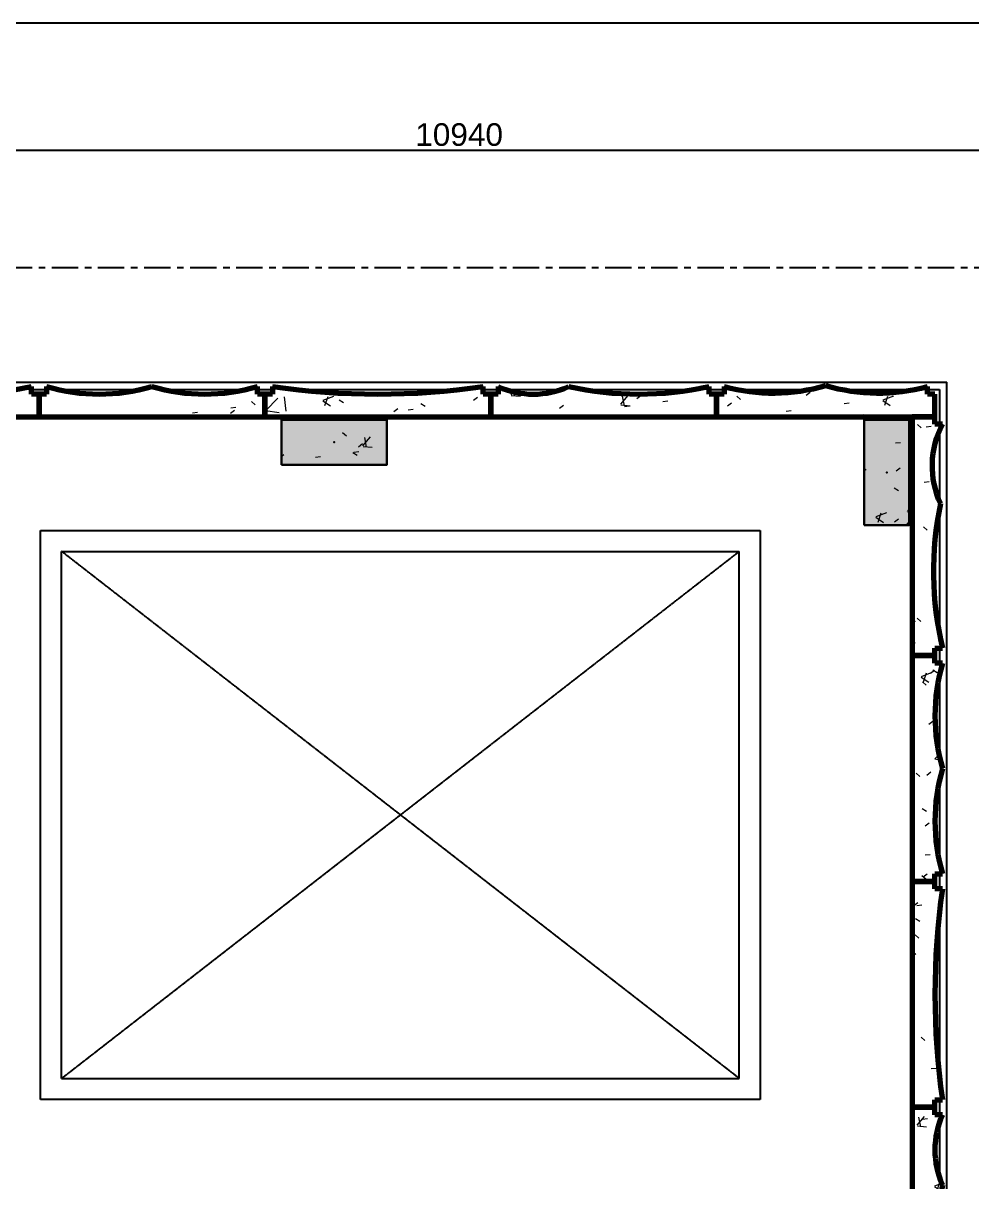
# Model space of a CAD drawing. Header units: millimetres. Extents: x -1379 to 1385823, y -4884429 to 548763.
# Drawn here: x 413164 to 419465, y -2370273 to -2362577 of the extents above; entities that cross this region are included whole.
import ezdxf
from ezdxf.enums import TextEntityAlignment as Align

# ---------------------------------------------------------------- set-up
doc = ezdxf.new("R2010")
doc.units = ezdxf.units.MM
for name, pattern in [('CENTER', [50.8, 31.75, -6.35, 6.35, -6.35]), ('HIDDEN', [0.375, 0.25, -0.125]), ('TA_GL_000.70000', [1.925, 0.7, -0.175, 0.175, -0.175, 0.7])]:
    doc.linetypes.add(name, pattern=pattern)
for name, color, linetype in [('000 - 0_SYM_DWG_GRIDLINE_MAIN_COLOR_251', 7, 'Continuous'), ('000 - 0_SYM_DWG_HIDDENlINE_MAIN_COLOR_251', 7, 'HIDDEN'), ('000 - 0_SYM_DWG_SLOPE-SYM_TEXT_COLOR_3', 7, 'Continuous'), ('000 - CONCRETE_COL_HATCH_', 7, 'Continuous'), ('000 - CONCRETE_PRECAST_CUT_COLOR_4', 7, 'Continuous'), ('000 - D I M', 7, 'Continuous'), ('000 - EXISTING_BUILDING_MAIN_COLOR_251', 7, 'Continuous'), ('000 - EXISTING_COLUMN_CUT_COLOR_5', 7, 'Continuous'), ('000 - EXISTING_PRECAST_MAIN_COLOR_1', 7, 'Continuous'), ('000 - GRID', 7, 'CENTER')]:
    doc.layers.add(name, color=color, linetype=linetype)
doc.styles.add('ARIAL', font='arial.ttf')
doc.styles.add('FAMELINE_FOR_CKST', font='arial.ttf')
doc.styles.add('TA', font='', dxfattribs={"height": 4.5})
doc.styles.get('TA').set_extended_font_data('Cordia New')
doc.dimstyles.new('FAMELINE-CKST_C-C', dxfattribs={"dimtxt": 0.3, "dimasz": 0.15, "dimexe": 0.1, "dimexo": 0.1, "dimgap": 0.05, "dimtad": 1, "dimzin": 0, "dimdsep": 46, "dimtxsty": 'FAMELINE_FOR_CKST', "dimblk": 'ORIGIN', "dimblk1": 'ORIGIN', "dimblk2": 'ORIGIN', "dimsah": 1, "dimcen": 0.1, "dimdle": 0.1, "dimclrd": 7, "dimclre": 7, "dimclrt": 7, "dimadec": 0, "dimazin": 0, "dimtfac": 1, "dimtix": 1, "dimtmove": 2, "dimatfit": 3, "dimfxl": 1, "dimtolj": 1, "dimtzin": 0, "dimlwd": -1, "dimlwe": -1, "dimarcsym": 0})

# ---------------------------------------------------------------- blocks, each defined once
blk = doc.blocks.new('A$Cc55aeaab')
at = {"color": 7}
blk.add_lwpolyline([(0, -400), (775, -400), (775, 0), (0, 0)], close=True, dxfattribs=at)
blk = doc.blocks.new('DPA_Rectangular - 300 x 700mm-V4-IV01 - EGRESS LEVEL PLAN')
at = {"layer": '000 - EXISTING_BUILDING_MAIN_COLOR_251', "lineweight": 9}
h = blk.add_hatch(dxfattribs=at)
h.set_pattern_fill('FP_12', style=0, pattern_type=2)
h.set_pattern_definition([(140, (-2307587, -228609), (63.75582, 728.7365), [76.2, -838.2]), (85, (-2307587, -228609), (-764.2276, -140.97162), [60.96, -670.56]), (190.451, (-2307581.7, -228548.26), (-700.46675, 587.77), [64.76, -712.36]), (136.184, (-2307790.2, -228609), (168.17096, 1084.31624), [114.3, -1257.3]), (186.636, (-2307776.2, -228518.6), (-989.70985, 949.6099), [97.14, -1068.54]), (81.184, (-2307790.2, -228609), (-989.70115, 949.62055), [91.44, -1005.84]), (111, (-2307739.4, -228507.4), (409.06057, 606.45787), [76.2, -838.2]), (56, (-2307739.4, -228507.4), (-736.75292, 247.20834), [60.96, -670.56]), (161.451, (-2307705.3, -228456.85), (-327.68547, 853.66825), [64.76, -712.36]), (127.5, (-2307587, -228609), (-338.22012, 12.354693), [33.528, -628.904, 33.528, -1320.292]), (127.5, (-2307587, -228609), (-338.22012, 12.354693), [-695.96, -647.192, 33.528, -639.572]), (97.5, (-2307587, -228609), (-400.722127, 267.278874), [33.528, -354.584, 33.528, -870.204]), (97.5, (-2307587, -228609), (-400.722127, 267.278874), [-421.64, -613.664, 33.528, -223.012]), (57.5, (-2307587, -228835.56), (22.915345, 542.36333), [33.528, -220.472, 33.528, -1810.512]), (57.5, (-2307587, -228835.56), (22.915345, 542.36333), [-287.528, -758.952, 33.528, -1018.032]), (47.5, (-2307587, -228937.16), (-101.70711, 592.51696), [33.528, -296.672, 33.528, -1239.52]), (47.5, (-2307587, -228937.16), (-101.70711, 592.51696), [-363.728, -492.76, 33.528, -713.232])])
h.paths.add_polyline_path([(150, -350), (150, 350), (-150, 350), (-150, -350), (27.2, -350)])
at = {"layer": '000 - EXISTING_BUILDING_MAIN_COLOR_251', "color": 7}
for p, q in [((-150, 350), (150, 350)), ((-150, -350), (-150, 350)), ((150, 350), (150, -350)), ((150, -350), (-150, -350))]:
    blk.add_line(p, q, dxfattribs=at)
blk = doc.blocks.new('DPA_Rectangular - 300 x 700mm-V10-IV01 - EGRESS LEVEL PLAN')
at = {"layer": '000 - EXISTING_BUILDING_MAIN_COLOR_251', "lineweight": 9}
h = blk.add_hatch(dxfattribs=at)
h.set_pattern_fill('FP_18', style=0, pattern_type=2)
h.set_pattern_definition([(50, (-232279, 2307787), (728.7365, -63.75582), [76.2, -838.2]), (355, (-232279, 2307787), (-140.97162, 764.2276), [60.96, -670.56]), (100.451, (-232218.26, 2307781.7), (587.77, 700.46675), [64.76, -712.36]), (46.184, (-232279, 2307990.2), (1084.31624, -168.17096), [114.3, -1257.3]), (96.636, (-232188.6, 2307976.2), (949.6099, 989.70985), [97.14, -1068.54]), (351.184, (-232279, 2307990.2), (949.62055, 989.70115), [91.44, -1005.84]), (21, (-232177.4, 2307939.4), (606.45787, -409.06057), [76.2, -838.2]), (326, (-232177.4, 2307939.4), (247.20834, 736.75292), [60.96, -670.56]), (71.451, (-232126.85, 2307905.3), (853.66825, 327.68547), [64.76, -712.36]), (37.5, (-232279, 2307787), (12.354693, 338.22012), [33.528, -628.904, 33.528, -1320.292]), (37.5, (-232279, 2307787), (12.354693, 338.22012), [-695.96, -647.192, 33.528, -639.572]), (7.5, (-232279, 2307787), (267.278874, 400.722127), [33.528, -354.584, 33.528, -870.204]), (7.5, (-232279, 2307787), (267.278874, 400.722127), [-421.64, -613.664, 33.528, -223.012]), (327.5, (-232505.56, 2307787), (542.36333, -22.915345), [33.528, -220.472, 33.528, -1810.512]), (327.5, (-232505.56, 2307787), (542.36333, -22.915345), [-287.528, -758.952, 33.528, -1018.032]), (317.5, (-232607.16, 2307787), (592.51696, 101.70711), [33.528, -296.672, 33.528, -1239.52]), (317.5, (-232607.16, 2307787), (592.51696, 101.70711), [-363.728, -492.76, 33.528, -713.232])])
h.paths.add_polyline_path([(-150, -350), (150, -350), (150, 350), (-150, 350), (-150, 45.3)])
at = {"layer": '000 - EXISTING_BUILDING_MAIN_COLOR_251', "color": 7}
for p, q in [((-150, 350), (150, 350)), ((-150, -350), (-150, 350)), ((150, 350), (150, -350)), ((150, -350), (-150, -350))]:
    blk.add_line(p, q, dxfattribs=at)
blk = doc.blocks.new('DPA_Curved type B 1 - Curved Type B-5844674-IV01 - EGRESS LEVEL PLAN')
at = {"layer": '000 - EXISTING_PRECAST_MAIN_COLOR_1', "lineweight": 9}
h = blk.add_hatch(dxfattribs=at)
h.set_pattern_fill('FP_21', style=0, pattern_type=2)
h.set_pattern_definition([(140, (-2309754, -232449), (63.75582, 728.7365), [76.2, -838.2]), (85, (-2309754, -232449), (-764.2276, -140.97162), [60.96, -670.56]), (190.451, (-2309748.7, -232388.26), (-700.46675, 587.77), [64.76, -712.36]), (136.184, (-2309957.2, -232449), (168.17096, 1084.31624), [114.3, -1257.3]), (186.636, (-2309943.2, -232358.6), (-989.70985, 949.6099), [97.14, -1068.54]), (81.184, (-2309957.2, -232449), (-989.70115, 949.62055), [91.44, -1005.84]), (111, (-2309906.4, -232347.4), (409.06057, 606.45787), [76.2, -838.2]), (56, (-2309906.4, -232347.4), (-736.75292, 247.20834), [60.96, -670.56]), (161.451, (-2309872.3, -232296.85), (-327.68547, 853.66825), [64.76, -712.36]), (127.5, (-2309754, -232449), (-338.22012, 12.354693), [33.528, -628.904, 33.528, -1320.292]), (127.5, (-2309754, -232449), (-338.22012, 12.354693), [-695.96, -647.192, 33.528, -639.572]), (97.5, (-2309754, -232449), (-400.722127, 267.278874), [33.528, -354.584, 33.528, -870.204]), (97.5, (-2309754, -232449), (-400.722127, 267.278874), [-421.64, -613.664, 33.528, -223.012]), (57.5, (-2309754, -232675.56), (22.915345, 542.36333), [33.528, -220.472, 33.528, -1810.512]), (57.5, (-2309754, -232675.56), (22.915345, 542.36333), [-287.528, -758.952, 33.528, -1018.032]), (47.5, (-2309754, -232777.16), (-101.70711, 592.51696), [33.528, -296.672, 33.528, -1239.52]), (47.5, (-2309754, -232777.16), (-101.70711, 592.51696), [-363.728, -492.76, 33.528, -713.232])])
h.paths.add_polyline_path([(750, 145.2), (750, 150), (700, 150), (700, 200), (584.8, 172.3), (468.1, 155.6), (349.2, 150), (231.9, 155.6), (114.9, 172.3), (0, 200), (-114.9, 172.3), (-231.9, 155.6), (-350, 150), (-468.1, 155.6), (-585.1, 172.3), (-700, 200), (-700, 150), (-750, 150), (-750, 0), (750, 0)])
at = {"layer": '000 - EXISTING_PRECAST_MAIN_COLOR_1', "color": 7, "lineweight": 70}
for p, q in [((-700, 200), (-700, 150)), ((700, 150), (700, 200)), ((-700, 150), (-750, 150)), ((-750, 150), (-750, 0)), ((750, 150), (700, 150)), ((750, 0), (750, 150)), ((-750, 0), (750, 0))]:
    blk.add_line(p, q, dxfattribs=at)
for centre in [(-350, 1400), (350, 1400)]:
    blk.add_arc(centre, 1250, 253.74023, 286.25977, dxfattribs=at)
blk = doc.blocks.new('DPA_Curved type A 1 - Curved Type A-5844675-IV01 - EGRESS LEVEL PLAN')
at = {"layer": '000 - EXISTING_PRECAST_MAIN_COLOR_1', "lineweight": 9}
h = blk.add_hatch(dxfattribs=at)
h.set_pattern_fill('FP_22', style=0, pattern_type=2)
h.set_pattern_definition([(140, (-2311254, -232449), (63.75582, 728.7365), [76.2, -838.2]), (85, (-2311254, -232449), (-764.2276, -140.97162), [60.96, -670.56]), (190.451, (-2311248.7, -232388.26), (-700.46675, 587.77), [64.76, -712.36]), (136.184, (-2311457.2, -232449), (168.17096, 1084.31624), [114.3, -1257.3]), (186.636, (-2311443.2, -232358.6), (-989.70985, 949.6099), [97.14, -1068.54]), (81.184, (-2311457.2, -232449), (-989.70115, 949.62055), [91.44, -1005.84]), (111, (-2311406.4, -232347.4), (409.06057, 606.45787), [76.2, -838.2]), (56, (-2311406.4, -232347.4), (-736.75292, 247.20834), [60.96, -670.56]), (161.451, (-2311372.3, -232296.85), (-327.68547, 853.66825), [64.76, -712.36]), (127.5, (-2311254, -232449), (-338.22012, 12.354693), [33.528, -628.904, 33.528, -1320.292]), (127.5, (-2311254, -232449), (-338.22012, 12.354693), [-695.96, -647.192, 33.528, -639.572]), (97.5, (-2311254, -232449), (-400.722127, 267.278874), [33.528, -354.584, 33.528, -870.204]), (97.5, (-2311254, -232449), (-400.722127, 267.278874), [-421.64, -613.664, 33.528, -223.012]), (57.5, (-2311254, -232675.56), (22.915345, 542.36333), [33.528, -220.472, 33.528, -1810.512]), (57.5, (-2311254, -232675.56), (22.915345, 542.36333), [-287.528, -758.952, 33.528, -1018.032]), (47.5, (-2311254, -232777.16), (-101.70711, 592.51696), [33.528, -296.672, 33.528, -1239.52]), (47.5, (-2311254, -232777.16), (-101.70711, 592.51696), [-363.728, -492.76, 33.528, -713.232])])
h.paths.add_polyline_path([(750, 0), (750, 150), (700, 150), (700, 200), (467.5, 172.3), (233.7, 155.6), (0, 150), (-234, 155.6), (-467.9, 172.3), (-700, 200), (-700, 150), (-750, 150), (-750, 0), (698, 0)])
at = {"layer": '000 - EXISTING_PRECAST_MAIN_COLOR_1', "color": 7, "lineweight": 70}
for p, q in [((-700, 200), (-700, 150)), ((700, 150), (700, 200)), ((-700, 150), (-750, 150)), ((-750, 150), (-750, 0)), ((750, 150), (700, 150)), ((750, 0), (750, 150)), ((-750, 0), (750, 0))]:
    blk.add_line(p, q, dxfattribs=at)
blk.add_arc((0, 5078.8), 4928.8, 261.83504, 278.16496, dxfattribs=at)
blk = doc.blocks.new('DPA_Curved type C_Left 1 - Curved Type C_Left-5844676-IV01 - EGRESS LEVEL PLAN')
at = {"layer": '000 - EXISTING_PRECAST_MAIN_COLOR_1', "lineweight": 9}
h = blk.add_hatch(dxfattribs=at)
h.set_pattern_fill('FP_23', style=0, pattern_type=2)
h.set_pattern_definition([(140, (-2312754, -232449), (63.75582, 728.7365), [76.2, -838.2]), (85, (-2312754, -232449), (-764.2276, -140.97162), [60.96, -670.56]), (190.451, (-2312748.7, -232388.26), (-700.46675, 587.77), [64.76, -712.36]), (136.184, (-2312957.2, -232449), (168.17096, 1084.31624), [114.3, -1257.3]), (186.636, (-2312943.2, -232358.6), (-989.70985, 949.6099), [97.14, -1068.54]), (81.184, (-2312957.2, -232449), (-989.70115, 949.62055), [91.44, -1005.84]), (111, (-2312906.4, -232347.4), (409.06057, 606.45787), [76.2, -838.2]), (56, (-2312906.4, -232347.4), (-736.75292, 247.20834), [60.96, -670.56]), (161.451, (-2312872.3, -232296.85), (-327.68547, 853.66825), [64.76, -712.36]), (127.5, (-2312754, -232449), (-338.22012, 12.354693), [33.528, -628.904, 33.528, -1320.292]), (127.5, (-2312754, -232449), (-338.22012, 12.354693), [-695.96, -647.192, 33.528, -639.572]), (97.5, (-2312754, -232449), (-400.722127, 267.278874), [33.528, -354.584, 33.528, -870.204]), (97.5, (-2312754, -232449), (-400.722127, 267.278874), [-421.64, -613.664, 33.528, -223.012]), (57.5, (-2312754, -232675.56), (22.915345, 542.36333), [33.528, -220.472, 33.528, -1810.512]), (57.5, (-2312754, -232675.56), (22.915345, 542.36333), [-287.528, -758.952, 33.528, -1018.032]), (47.5, (-2312754, -232777.16), (-101.70711, 592.51696), [33.528, -296.672, 33.528, -1239.52]), (47.5, (-2312754, -232777.16), (-101.70711, 592.51696), [-363.728, -492.76, 33.528, -713.232])])
h.paths.add_polyline_path([(750, 131.1), (750, 150), (700, 150), (700, 200), (545.8, 172.2), (378, 155), (233.3, 149.8), (76.7, 155.4), (-79.2, 172.2), (-233.3, 200), (-309.1, 172.2), (-387.3, 155.4), (-466.7, 149.8), (-547.1, 155.6), (-624.9, 172.3), (-700, 200), (-700, 150), (-750, 150), (-750, 0), (750, 0)])
at = {"layer": '000 - EXISTING_PRECAST_MAIN_COLOR_1', "color": 7, "lineweight": 70}
for p, q in [((-700, 200), (-700, 150)), ((700, 150), (700, 200)), ((-700, 150), (-750, 150)), ((-750, 150), (-750, 0)), ((750, 150), (700, 150)), ((750, 0), (750, 150)), ((-750, 0), (750, 0))]:
    blk.add_line(p, q, dxfattribs=at)
for centre, radius, start, end in [((-466.7, 717.5), 567.7, 245.72937, 294.27063), ((233.3, 2346.1), 2196.2, 257.73193, 282.26807)]:
    blk.add_arc(centre, radius, start, end, dxfattribs=at)
blk = doc.blocks.new('DPA_Curved type C_Left 1 - Curved Type C_Left-5844678-IV01 - EGRESS LEVEL PLAN')
at = {"layer": '000 - EXISTING_PRECAST_MAIN_COLOR_1', "lineweight": 9}
h = blk.add_hatch(dxfattribs=at)
h.set_pattern_fill('FP_30', style=0, pattern_type=2)
h.set_pattern_definition([(140, (-2308210.5, -232449), (63.75582, 728.7365), [76.2, -838.2]), (85, (-2308210.5, -232449), (-764.2276, -140.97162), [60.96, -670.56]), (190.451, (-2308205.2, -232388.26), (-700.46675, 587.77), [64.76, -712.36]), (136.184, (-2308413.7, -232449), (168.17096, 1084.31624), [114.3, -1257.3]), (186.636, (-2308399.7, -232358.6), (-989.70985, 949.6099), [97.14, -1068.54]), (81.184, (-2308413.7, -232449), (-989.70115, 949.62055), [91.44, -1005.84]), (111, (-2308362.9, -232347.4), (409.06057, 606.45787), [76.2, -838.2]), (56, (-2308362.9, -232347.4), (-736.75292, 247.20834), [60.96, -670.56]), (161.451, (-2308328.8, -232296.85), (-327.68547, 853.66825), [64.76, -712.36]), (127.5, (-2308210.5, -232449), (-338.22012, 12.354693), [33.528, -628.904, 33.528, -1320.292]), (127.5, (-2308210.5, -232449), (-338.22012, 12.354693), [-695.96, -647.192, 33.528, -639.572]), (97.5, (-2308210.5, -232449), (-400.722127, 267.278874), [33.528, -354.584, 33.528, -870.204]), (97.5, (-2308210.5, -232449), (-400.722127, 267.278874), [-421.64, -613.664, 33.528, -223.012]), (57.5, (-2308210.5, -232675.56), (22.915345, 542.36333), [33.528, -220.472, 33.528, -1810.512]), (57.5, (-2308210.5, -232675.56), (22.915345, 542.36333), [-287.528, -758.952, 33.528, -1018.032]), (47.5, (-2308210.5, -232777.16), (-101.70711, 592.51696), [33.528, -296.672, 33.528, -1239.52]), (47.5, (-2308210.5, -232777.16), (-101.70711, 592.51696), [-363.728, -492.76, 33.528, -713.232])])
h.paths.add_polyline_path([(793.5, 144.1), (793.5, 150), (743.5, 150), (743.5, 200), (585.3, 168.5), (425.3, 148.6), (264.2, 140.4), (103, 144.1), (-57.6, 159.5), (-216.6, 186.6), (-289.2, 158.1), (-365, 139.5), (-442.6, 131.1), (-520.6, 133.1), (-597.7, 145.4), (-672.4, 167.8), (-743.5, 200), (-743.5, 150), (-793.5, 150), (-793.5, 0), (793.5, 0), (793.5, 140.3)])
at = {"layer": '000 - EXISTING_PRECAST_MAIN_COLOR_1', "color": 7, "lineweight": 70}
for p, q in [((-743.5, 200), (-743.5, 150)), ((743.5, 150), (743.5, 200)), ((-743.5, 150), (-793.5, 150)), ((-793.5, 150), (-793.5, 0)), ((793.5, 150), (743.5, 150)), ((793.5, 0), (793.5, 150)), ((-793.5, 0), (793.5, 0))]:
    blk.add_line(p, q, dxfattribs=at)
for centre, radius, start, end in [((-466.7, 717.5), 586.9, 241.85496, 295.22337), ((233.3, 2346.1), 2205.9, 258.23158, 283.37221)]:
    blk.add_arc(centre, radius, start, end, dxfattribs=at)
blk = doc.blocks.new('DPA_Curved type C_Left 1 - Curved Type C_Left-V44-IV01 - EGRESS LEVEL PLAN')
at = {"layer": '000 - EXISTING_PRECAST_MAIN_COLOR_1', "lineweight": 9}
h = blk.add_hatch(dxfattribs=at)
h.set_pattern_fill('FP_36', style=0, pattern_type=2)
h.set_pattern_definition([(50, (-225899, 2307417), (728.7365, -63.75582), [76.2, -838.2]), (355, (-225899, 2307417), (-140.97162, 764.2276), [60.96, -670.56]), (100.451, (-225838.26, 2307411.7), (587.77, 700.46675), [64.76, -712.36]), (46.184, (-225899, 2307620.2), (1084.31624, -168.17096), [114.3, -1257.3]), (96.636, (-225808.6, 2307606.2), (949.6099, 989.70985), [97.14, -1068.54]), (351.184, (-225899, 2307620.2), (949.62055, 989.70115), [91.44, -1005.84]), (21, (-225797.4, 2307569.4), (606.45787, -409.06057), [76.2, -838.2]), (326, (-225797.4, 2307569.4), (247.20834, 736.75292), [60.96, -670.56]), (71.451, (-225746.85, 2307535.3), (853.66825, 327.68547), [64.76, -712.36]), (37.5, (-225899, 2307417), (12.354693, 338.22012), [33.528, -628.904, 33.528, -1320.292]), (37.5, (-225899, 2307417), (12.354693, 338.22012), [-695.96, -647.192, 33.528, -639.572]), (7.5, (-225899, 2307417), (267.278874, 400.722127), [33.528, -354.584, 33.528, -870.204]), (7.5, (-225899, 2307417), (267.278874, 400.722127), [-421.64, -613.664, 33.528, -223.012]), (327.5, (-226125.56, 2307417), (542.36333, -22.915345), [33.528, -220.472, 33.528, -1810.512]), (327.5, (-226125.56, 2307417), (542.36333, -22.915345), [-287.528, -758.952, 33.528, -1018.032]), (317.5, (-226227.16, 2307417), (592.51696, 101.70711), [33.528, -296.672, 33.528, -1239.52]), (317.5, (-226227.16, 2307417), (592.51696, 101.70711), [-363.728, -492.76, 33.528, -713.232])])
h.paths.add_polyline_path([(-750, 0), (750, 0), (750, 150), (700, 150), (700, 200), (545.8, 172.2), (390, 155.4), (233.3, 149.8), (75.3, 155.6), (-79.1, 172.2), (-233.3, 200), (-309.1, 172.2), (-387.3, 155.4), (-469.7, 150), (-547.1, 155.6), (-624.9, 172.3), (-700, 200), (-700, 150), (-750, 150), (-750, 129.8)])
at = {"layer": '000 - EXISTING_PRECAST_MAIN_COLOR_1', "color": 7, "lineweight": 70}
for p, q in [((-700, 200), (-700, 150)), ((700, 150), (700, 200)), ((-700, 150), (-750, 150)), ((-750, 150), (-750, 0)), ((750, 150), (700, 150)), ((750, 0), (750, 150)), ((-750, 0), (750, 0))]:
    blk.add_line(p, q, dxfattribs=at)
for centre, radius, start, end in [((-466.7, 717.5), 567.7, 245.72937, 294.27063), ((233.3, 2346.1), 2196.2, 257.73193, 282.26807)]:
    blk.add_arc(centre, radius, start, end, dxfattribs=at)
blk = doc.blocks.new('DPA_Curved type B 1 - Curved Type B-V45-IV01 - EGRESS LEVEL PLAN')
at = {"layer": '000 - EXISTING_PRECAST_MAIN_COLOR_1', "lineweight": 9}
h = blk.add_hatch(dxfattribs=at)
h.set_pattern_fill('FP_37', style=0, pattern_type=2)
h.set_pattern_definition([(50, (-227399, 2307417), (728.7365, -63.75582), [76.2, -838.2]), (355, (-227399, 2307417), (-140.97162, 764.2276), [60.96, -670.56]), (100.451, (-227338.26, 2307411.7), (587.77, 700.46675), [64.76, -712.36]), (46.184, (-227399, 2307620.2), (1084.31624, -168.17096), [114.3, -1257.3]), (96.636, (-227308.6, 2307606.2), (949.6099, 989.70985), [97.14, -1068.54]), (351.184, (-227399, 2307620.2), (949.62055, 989.70115), [91.44, -1005.84]), (21, (-227297.4, 2307569.4), (606.45787, -409.06057), [76.2, -838.2]), (326, (-227297.4, 2307569.4), (247.20834, 736.75292), [60.96, -670.56]), (71.451, (-227246.85, 2307535.3), (853.66825, 327.68547), [64.76, -712.36]), (37.5, (-227399, 2307417), (12.354693, 338.22012), [33.528, -628.904, 33.528, -1320.292]), (37.5, (-227399, 2307417), (12.354693, 338.22012), [-695.96, -647.192, 33.528, -639.572]), (7.5, (-227399, 2307417), (267.278874, 400.722127), [33.528, -354.584, 33.528, -870.204]), (7.5, (-227399, 2307417), (267.278874, 400.722127), [-421.64, -613.664, 33.528, -223.012]), (327.5, (-227625.56, 2307417), (542.36333, -22.915345), [33.528, -220.472, 33.528, -1810.512]), (327.5, (-227625.56, 2307417), (542.36333, -22.915345), [-287.528, -758.952, 33.528, -1018.032]), (317.5, (-227727.16, 2307417), (592.51696, 101.70711), [33.528, -296.672, 33.528, -1239.52]), (317.5, (-227727.16, 2307417), (592.51696, 101.70711), [-363.728, -492.76, 33.528, -713.232])])
h.paths.add_polyline_path([(-740, 0), (750, 0), (750, 150), (700, 150), (700, 200), (585.1, 172.3), (468.1, 155.6), (350, 150), (231.9, 155.6), (114.9, 172.3), (0, 200), (-116.5, 172.1), (-231.9, 155.6), (-350, 150), (-468.1, 155.6), (-585.1, 172.3), (-700, 200), (-700, 150), (-750, 150), (-750, 0)])
at = {"layer": '000 - EXISTING_PRECAST_MAIN_COLOR_1', "color": 7, "lineweight": 70}
for p, q in [((-700, 200), (-700, 150)), ((700, 150), (700, 200)), ((-700, 150), (-750, 150)), ((-750, 150), (-750, 0)), ((750, 150), (700, 150)), ((750, 0), (750, 150)), ((-750, 0), (750, 0))]:
    blk.add_line(p, q, dxfattribs=at)
for centre in [(-350, 1400), (350, 1400)]:
    blk.add_arc(centre, 1250, 253.74023, 286.25977, dxfattribs=at)
blk = doc.blocks.new('DPA_Curved type A 1 - Curved Type A-V46-IV01 - EGRESS LEVEL PLAN')
at = {"layer": '000 - EXISTING_PRECAST_MAIN_COLOR_1', "lineweight": 9}
h = blk.add_hatch(dxfattribs=at)
h.set_pattern_fill('FP_38', style=0, pattern_type=2)
h.set_pattern_definition([(50, (-228899, 2307417), (728.7365, -63.75582), [76.2, -838.2]), (355, (-228899, 2307417), (-140.97162, 764.2276), [60.96, -670.56]), (100.451, (-228838.26, 2307411.7), (587.77, 700.46675), [64.76, -712.36]), (46.184, (-228899, 2307620.2), (1084.31624, -168.17096), [114.3, -1257.3]), (96.636, (-228808.6, 2307606.2), (949.6099, 989.70985), [97.14, -1068.54]), (351.184, (-228899, 2307620.2), (949.62055, 989.70115), [91.44, -1005.84]), (21, (-228797.4, 2307569.4), (606.45787, -409.06057), [76.2, -838.2]), (326, (-228797.4, 2307569.4), (247.20834, 736.75292), [60.96, -670.56]), (71.451, (-228746.85, 2307535.3), (853.66825, 327.68547), [64.76, -712.36]), (37.5, (-228899, 2307417), (12.354693, 338.22012), [33.528, -628.904, 33.528, -1320.292]), (37.5, (-228899, 2307417), (12.354693, 338.22012), [-695.96, -647.192, 33.528, -639.572]), (7.5, (-228899, 2307417), (267.278874, 400.722127), [33.528, -354.584, 33.528, -870.204]), (7.5, (-228899, 2307417), (267.278874, 400.722127), [-421.64, -613.664, 33.528, -223.012]), (327.5, (-229125.56, 2307417), (542.36333, -22.915345), [33.528, -220.472, 33.528, -1810.512]), (327.5, (-229125.56, 2307417), (542.36333, -22.915345), [-287.528, -758.952, 33.528, -1018.032]), (317.5, (-229227.16, 2307417), (592.51696, 101.70711), [33.528, -296.672, 33.528, -1239.52]), (317.5, (-229227.16, 2307417), (592.51696, 101.70711), [-363.728, -492.76, 33.528, -713.232])])
h.paths.add_polyline_path([(750, 0), (750, 150), (700, 150), (700, 200), (466.4, 172.2), (234, 155.6), (0, 150), (-234, 155.6), (-467.5, 172.3), (-700, 200), (-700, 150), (-750, 150), (-750, 0), (60, 0)])
at = {"layer": '000 - EXISTING_PRECAST_MAIN_COLOR_1', "color": 7, "lineweight": 70}
for p, q in [((-700, 200), (-700, 150)), ((700, 150), (700, 200)), ((-700, 150), (-750, 150)), ((-750, 150), (-750, 0)), ((750, 150), (700, 150)), ((750, 0), (750, 150)), ((-750, 0), (750, 0))]:
    blk.add_line(p, q, dxfattribs=at)
blk.add_arc((0, 5078.8), 4928.8, 261.83504, 278.16496, dxfattribs=at)
blk = doc.blocks.new('DPA_Curved type B 1 - Curved Type B-5847656-IV01 - EGRESS LEVEL PLAN')
at = {"layer": '000 - EXISTING_PRECAST_MAIN_COLOR_1', "lineweight": 9}
h = blk.add_hatch(dxfattribs=at)
h.set_pattern_fill('FP_39', style=0, pattern_type=2)
h.set_pattern_definition([(50, (-231874, 2307417), (728.7365, -63.75582), [76.2, -838.2]), (355, (-231874, 2307417), (-140.97162, 764.2276), [60.96, -670.56]), (100.451, (-231813.26, 2307411.7), (587.77, 700.46675), [64.76, -712.36]), (46.184, (-231874, 2307620.2), (1084.31624, -168.17096), [114.3, -1257.3]), (96.636, (-231783.6, 2307606.2), (949.6099, 989.70985), [97.14, -1068.54]), (351.184, (-231874, 2307620.2), (949.62055, 989.70115), [91.44, -1005.84]), (21, (-231772.4, 2307569.4), (606.45787, -409.06057), [76.2, -838.2]), (326, (-231772.4, 2307569.4), (247.20834, 736.75292), [60.96, -670.56]), (71.451, (-231721.85, 2307535.3), (853.66825, 327.68547), [64.76, -712.36]), (37.5, (-231874, 2307417), (12.354693, 338.22012), [33.528, -628.904, 33.528, -1320.292]), (37.5, (-231874, 2307417), (12.354693, 338.22012), [-695.96, -647.192, 33.528, -639.572]), (7.5, (-231874, 2307417), (267.278874, 400.722127), [33.528, -354.584, 33.528, -870.204]), (7.5, (-231874, 2307417), (267.278874, 400.722127), [-421.64, -613.664, 33.528, -223.012]), (327.5, (-232100.56, 2307417), (542.36333, -22.915345), [33.528, -220.472, 33.528, -1810.512]), (327.5, (-232100.56, 2307417), (542.36333, -22.915345), [-287.528, -758.952, 33.528, -1018.032]), (317.5, (-232202.16, 2307417), (592.51696, 101.70711), [33.528, -296.672, 33.528, -1239.52]), (317.5, (-232202.16, 2307417), (592.51696, 101.70711), [-363.728, -492.76, 33.528, -713.232])])
h.paths.add_polyline_path([(725, 0), (725, 150), (675, 150), (675, 200), (563.8, 175.3), (450.8, 160.9), (337, 156.8), (223.3, 163.2), (108.9, 180.5), (0, 207.1), (-110.8, 180), (-223.3, 163.2), (-337, 156.8), (-450.8, 160.9), (-563.8, 175.3), (-675, 200), (-675, 150), (-725, 150), (-725, 0), (255, 0)])
at = {"layer": '000 - EXISTING_PRECAST_MAIN_COLOR_1', "color": 7, "lineweight": 70}
for p, q in [((-675, 200), (-675, 150)), ((675, 150), (675, 200)), ((-675, 150), (-725, 150)), ((-725, 150), (-725, 0)), ((725, 150), (675, 150)), ((725, 0), (725, 150)), ((-725, 0), (725, 0))]:
    blk.add_line(p, q, dxfattribs=at)
for centre, start, end in [((-350, 1400), 254.84634, 286.35076), ((350, 1400), 253.64924, 285.15366)]:
    blk.add_arc(centre, 1243.3, start, end, dxfattribs=at)
blk = doc.blocks.new('DPA_Curved type C_Left 1 - Curved Type C_Left-V47-IV01 - EGRESS LEVEL PLAN')
at = {"layer": '000 - EXISTING_PRECAST_MAIN_COLOR_1', "lineweight": 9}
h = blk.add_hatch(dxfattribs=at)
h.set_pattern_fill('FP_44', style=0, pattern_type=2)
h.set_pattern_definition([(50, (-230399, 2307417), (728.7365, -63.75582), [76.2, -838.2]), (355, (-230399, 2307417), (-140.97162, 764.2276), [60.96, -670.56]), (100.451, (-230338.26, 2307411.7), (587.77, 700.46675), [64.76, -712.36]), (46.184, (-230399, 2307620.2), (1084.31624, -168.17096), [114.3, -1257.3]), (96.636, (-230308.6, 2307606.2), (949.6099, 989.70985), [97.14, -1068.54]), (351.184, (-230399, 2307620.2), (949.62055, 989.70115), [91.44, -1005.84]), (21, (-230297.4, 2307569.4), (606.45787, -409.06057), [76.2, -838.2]), (326, (-230297.4, 2307569.4), (247.20834, 736.75292), [60.96, -670.56]), (71.451, (-230246.85, 2307535.3), (853.66825, 327.68547), [64.76, -712.36]), (37.5, (-230399, 2307417), (12.354693, 338.22012), [33.528, -628.904, 33.528, -1320.292]), (37.5, (-230399, 2307417), (12.354693, 338.22012), [-695.96, -647.192, 33.528, -639.572]), (7.5, (-230399, 2307417), (267.278874, 400.722127), [33.528, -354.584, 33.528, -870.204]), (7.5, (-230399, 2307417), (267.278874, 400.722127), [-421.64, -613.664, 33.528, -223.012]), (327.5, (-230625.56, 2307417), (542.36333, -22.915345), [33.528, -220.472, 33.528, -1810.512]), (327.5, (-230625.56, 2307417), (542.36333, -22.915345), [-287.528, -758.952, 33.528, -1018.032]), (317.5, (-230727.16, 2307417), (592.51696, 101.70711), [33.528, -296.672, 33.528, -1239.52]), (317.5, (-230727.16, 2307417), (592.51696, 101.70711), [-363.728, -492.76, 33.528, -713.232])])
h.paths.add_polyline_path([(-750, 0), (750, 0), (750, 150), (700, 150), (700, 200), (545.8, 172.2), (390, 155.4), (233.3, 149.8), (76.7, 155.4), (-79.1, 172.2), (-233.3, 200), (-309.1, 172.2), (-387.3, 155.4), (-466.7, 149.8), (-546.6, 155.5), (-628.1, 173.5), (-700, 200), (-700, 150), (-750, 150), (-750, 99.8)])
at = {"layer": '000 - EXISTING_PRECAST_MAIN_COLOR_1', "color": 7, "lineweight": 70}
for p, q in [((-700, 200), (-700, 150)), ((700, 150), (700, 200)), ((-700, 150), (-750, 150)), ((-750, 150), (-750, 0)), ((750, 150), (700, 150)), ((750, 0), (750, 150)), ((-750, 0), (750, 0))]:
    blk.add_line(p, q, dxfattribs=at)
for centre, radius, start, end in [((-466.7, 717.5), 567.7, 245.72937, 294.27063), ((233.3, 2346.1), 2196.2, 257.73193, 282.26807)]:
    blk.add_arc(centre, radius, start, end, dxfattribs=at)
blk = doc.blocks.new('*U2581')
at = {"layer": '000 - CONCRETE_COL_HATCH_'}
h = blk.add_hatch(dxfattribs=at)
h.set_pattern_fill('AR-CONC', scale=0.5)
h.set_pattern_definition([(50, (-3e-14, -2e-14), (3.5863, -0.31376), [0.375, -4.125]), (355, (-3e-14, -2e-14), (-0.693757, 3.76096), [0.3, -3.3]), (100.4514, (0.299, -0.026), (2.892544, 3.4472), [0.3187, -3.50571]), (46.1842, (-3e-14, 1), (5.336207, -0.827596), [0.5625, -6.1875]), (96.6356, (0.4447, 0.931), (4.67331, 4.87059), [0.47805, -5.25857]), (351.1842, (-3e-14, 1), (4.67331, 4.87059), [0.45, -4.95]), (21, (0.5, 0.75), (2.984535, -2.013094), [0.375, -4.125]), (326, (0.5, 0.75), (1.216577, 3.62575), [0.3, -3.3]), (71.4514, (0.7487, 0.5822), (4.201112, 1.612656), [0.3187, -3.50571]), (37.5, (-3e-14, -2e-14), (0.0607993, 1.6644693), [0, -3.26, 0, -3.35, 0, -3.3125]), (7.5, (-3e-14, -2e-14), (1.315348, 1.9720586), [0, -1.91, 0, -3.185, 0, -1.2625]), (327.5, (-1.115, -2e-14), (2.669112, -0.1127744), [0, -1.25, 0, -3.9, 0, -5.175]), (317.5, (-1.615, -2e-14), (2.915931, 0.500525), [0, -1.625, 0, -2.59, 0, -3.675])])
h.paths.add_polyline_path([(-150, -350), (150, -350), (150, 350), (-150, 350)])
at = {"color": 7}
blk.add_point((0, 0), dxfattribs=at)
at = {"layer": '000 - EXISTING_COLUMN_CUT_COLOR_5', "color": 7}
blk.add_lwpolyline([(-150, -350), (150, -350), (150, 350), (-150, 350)], close=True, dxfattribs=at)
blk = doc.blocks.new('*U3257')
at = {"layer": '000 - CONCRETE_COL_HATCH_'}
h = blk.add_hatch(dxfattribs=at)
h.set_pattern_fill('AR-CONC', scale=0.5)
h.set_pattern_definition([(50, (0, 6e-15), (3.5863, -0.31376), [0.375, -4.125]), (355, (0, 6e-15), (-0.693757, 3.76096), [0.3, -3.3]), (100.4514, (0.299, -0.026), (2.892544, 3.4472), [0.3187, -3.50571]), (46.1842, (0, 1), (5.336207, -0.827596), [0.5625, -6.1875]), (96.6356, (0.4447, 0.931), (4.67331, 4.87059), [0.47805, -5.25857]), (351.1842, (0, 1), (4.67331, 4.87059), [0.45, -4.95]), (21, (0.5, 0.75), (2.984535, -2.013094), [0.375, -4.125]), (326, (0.5, 0.75), (1.216577, 3.62575), [0.3, -3.3]), (71.4514, (0.7487, 0.5822), (4.201112, 1.612656), [0.3187, -3.50571]), (37.5, (0, 6e-15), (0.0607993, 1.6644693), [0, -3.26, 0, -3.35, 0, -3.3125]), (7.5, (0, 6e-15), (1.315348, 1.9720586), [0, -1.91, 0, -3.185, 0, -1.2625]), (327.5, (-1.115, 6e-15), (2.669112, -0.1127744), [0, -1.25, 0, -3.9, 0, -5.175]), (317.5, (-1.615, 6e-15), (2.915931, 0.500525), [0, -1.625, 0, -2.59, 0, -3.675])])
h.paths.add_polyline_path([(-350, -150), (350, -150), (350, 150), (-350, 150)])
at = {"color": 7}
blk.add_point((0, 0), dxfattribs=at)
at = {"layer": '000 - EXISTING_COLUMN_CUT_COLOR_5', "color": 7}
blk.add_lwpolyline([(-350, -150), (350, -150), (350, 150), (-350, 150)], close=True, dxfattribs=at)
blk = doc.blocks.new('A$Cc52987c4')
at = {"layer": '000 - 0_SYM_DWG_HIDDENlINE_MAIN_COLOR_251', "color": 7}
for p, q in [((15315, -5385), (10815, -1885)), ((10815, -5385), (15315, -1885))]:
    blk.add_line(p, q, dxfattribs=at)
at = {"layer": '000 - EXISTING_BUILDING_MAIN_COLOR_251', "color": 7}
for p, q in [((135, -760), (16695, -760)), ((16695, -16395), (16695, -760)), ((10615, -810), (10715, -810)), ((10798, -810), (11332, -810)), ((11498, -810), (12032, -810)), ((12115, -810), (12215, -810)), ((12382.6, -810), (13447.4, -810)), ((13615, -810), (13715, -810)), ((13769.3, -810), (14127.4, -810)), ((14292.6, -810), (15004.1, -810)), ((15115, -810), (15215, -810)), ((15305, -810), (15779.4, -810)), ((16000.6, -810), (16475, -810)), ((16565, -810), (16645, -810)), ((16645, -810), (16645, -1040)), ((12275, -990), (5625, -990)), ((12275, -1310), (12275, -990)), ((16145, -990), (12975, -990)), ((12975, -990), (12975, -1310)), ((16145, -1710), (16145, -990)), ((16645, -1084.2), (16645, -1550.2)), ((12275, -1310), (12975, -1310)), ((16645, -1605.4), (16645, -2426.7)), ((10675, -5525), (10675, -1745)), ((10675, -1745), (15455, -1745)), ((15455, -1745), (15455, -5525)), ((16465, -1710), (16145, -1710)), ((16465, -6105), (16465, -1710)), ((10815, -5385), (10815, -1885)), ((10815, -1885), (15315, -1885)), ((15315, -5385), (15315, -1885)), ((16645, -2527), (16645, -2627)), ((16645, -2710), (16645, -3244)), ((16645, -3410), (16645, -3944)), ((16645, -4027), (16645, -4127)), ((16645, -4294.6), (16645, -5359.4)), ((10815, -5385), (15315, -5385)), ((15455, -5525), (10675, -5525)), ((16645, -5527), (16645, -5627)), ((16645, -5681.3), (16645, -6039.4))]:
    blk.add_line(p, q, dxfattribs=at)
at = {"layer": '000 - CONCRETE_PRECAST_CUT_COLOR_4', "color": 7}
for name, p in [('*U3257', (12625, -1160)), ('*U2581', (16295, -1360))]:
    blk.add_blockref(name, p, dxfattribs=at)
at = {"layer": '000 - EXISTING_BUILDING_MAIN_COLOR_251', "color": 7, "rotation": 270}
blk.add_blockref('DPA_Rectangular - 300 x 700mm-V4-IV01 - EGRESS LEVEL PLAN', (12625, -1160), dxfattribs=at)
at = {"layer": '000 - EXISTING_BUILDING_MAIN_COLOR_251', "color": 7}
blk.add_blockref('DPA_Rectangular - 300 x 700mm-V10-IV01 - EGRESS LEVEL PLAN', (16295, -1360), dxfattribs=at)
at = {"layer": '000 - EXISTING_PRECAST_MAIN_COLOR_1', "color": 7}
for name, p in [('DPA_Curved type C_Left 1 - Curved Type C_Left-V44-IV01 - EGRESS LEVEL PLAN', (9915, -990)), ('DPA_Curved type B 1 - Curved Type B-V45-IV01 - EGRESS LEVEL PLAN', (11415, -990)), ('DPA_Curved type A 1 - Curved Type A-V46-IV01 - EGRESS LEVEL PLAN', (12915, -990)), ('DPA_Curved type C_Left 1 - Curved Type C_Left-V47-IV01 - EGRESS LEVEL PLAN', (14415, -990)), ('DPA_Curved type B 1 - Curved Type B-5847656-IV01 - EGRESS LEVEL PLAN', (15890, -990))]:
    blk.add_blockref(name, p, dxfattribs=at)
at = {"layer": '000 - EXISTING_PRECAST_MAIN_COLOR_1', "color": 7, "rotation": 270}
for name, p in [('DPA_Curved type C_Left 1 - Curved Type C_Left-5844678-IV01 - EGRESS LEVEL PLAN', (16465, -1783.5)), ('DPA_Curved type B 1 - Curved Type B-5844674-IV01 - EGRESS LEVEL PLAN', (16465, -3327)), ('DPA_Curved type A 1 - Curved Type A-5844675-IV01 - EGRESS LEVEL PLAN', (16465, -4827)), ('DPA_Curved type C_Left 1 - Curved Type C_Left-5844676-IV01 - EGRESS LEVEL PLAN', (16465, -6327))]:
    blk.add_blockref(name, p, dxfattribs=at)
blk = doc.blocks.new('*U1925')
at = {"layer": '000 - 0_SYM_DWG_GRIDLINE_MAIN_COLOR_251', "color": 7, "linetype": 'ByBlock', "ltscale": 5}
blk.add_line((30, 0), (-408.5, 0), dxfattribs=at)
at = {"color": 7, "style": 'TA', "flags": 1}
blk.add_attdef('LOCATION', (6, -6), '', height=4.5, rotation=270, dxfattribs=at)
at = {"layer": '000 - 0_SYM_DWG_SLOPE-SYM_TEXT_COLOR_3', "color": 7, "style": 'ARIAL'}
blk.add_attdef('GRID-HEAD', text='', height=4, rotation=180, dxfattribs=at).set_placement((50, 0), align=Align.MIDDLE_CENTER)
blk = doc.blocks.new('_Origin')
at = {"color": 7, "linetype": 'ByBlock', "lineweight": -2}
blk.add_line((0, 0), (-1, 0), dxfattribs=at)
blk.add_circle((0, 0), 0.5, dxfattribs=at)
blk = doc.blocks.new('*D2266')
at = {"layer": '000 - D I M', "color": 7, "transparency": 16777216}
for p, q in [((7985, 550), (7985, 831.2)), ((8060, 781.2), (18850, 781.2)), ((18925, 550), (18925, 831.2))]:
    blk.add_line(p, q, dxfattribs=at)
at = {"layer": 'Defpoints', "color": 7, "transparency": 16777216}
for p in [(18925, 781.2), (7985, 500), (18925, 500)]:
    blk.add_point(p, dxfattribs=at)
at = {"layer": '000 - D I M', "color": 7, "transparency": 16777216, "xscale": 75, "yscale": 75, "zscale": 75, "rotation": 180}
blk.add_blockref('_Origin', (7985, 781.2), dxfattribs=at)
at = {"layer": '000 - D I M', "color": 7, "transparency": 16777216, "xscale": 75, "yscale": 75, "zscale": 75}
blk.add_blockref('_Origin', (18925, 781.2), dxfattribs=at)
at = {"layer": '000 - D I M', "color": 7, "transparency": 16777216, "insert": (13455, 882.8), "char_height": 150, "attachment_point": 5, "style": 'FAMELINE_FOR_CKST'}
blk.add_mtext('\\A1;10940', dxfattribs=at)
blk = doc.blocks.new('C-1-IV01_REV00_20260614-171844_LOPF_DIMS')
at = {"layer": '000 - GRID', "color": 7, "linetype": 'TA_GL_000.70000', "xscale": 50.00000000000004, "yscale": 50.00000000000004, "zscale": 50.00000000000004, "rotation": 180}
blk.add_blockref('*U1925', (0, 0), dxfattribs=at)
at = {"layer": '000 - D I M', "color": 7}
dim = blk.add_linear_dim(base=(18925, 781.2), p1=(7985, 500), p2=(18925, 500), angle=180, dimstyle='FAMELINE-CKST_C-C', override={"dimscale": 500, "dimdec": 0, "dimlfac": 1, "dimclrd": 7, "dimclre": 7, "dimclrt": 7}, dxfattribs=at)
dim.commit()
dim.dimension.update_dxf_attribs({"geometry": '*D2266', "text_midpoint": (13455, 882.8)})

msp = doc.modelspace()

# ---------------------------------------------------------------- block references
at = {"color": 7, "xscale": 50, "yscale": 50, "zscale": 50}
msp.add_blockref('A$Cc55aeaab', (393796.4, -2362576.9), dxfattribs=at)
at = {"color": 7}
for name in ['C-1-IV01_REV00_20260614-171844_LOPF_DIMS', 'A$Cc52987c4']:
    msp.add_blockref(name, (402604.3, -2364200.6), dxfattribs=at)

doc.saveas('drawing.dxf')
